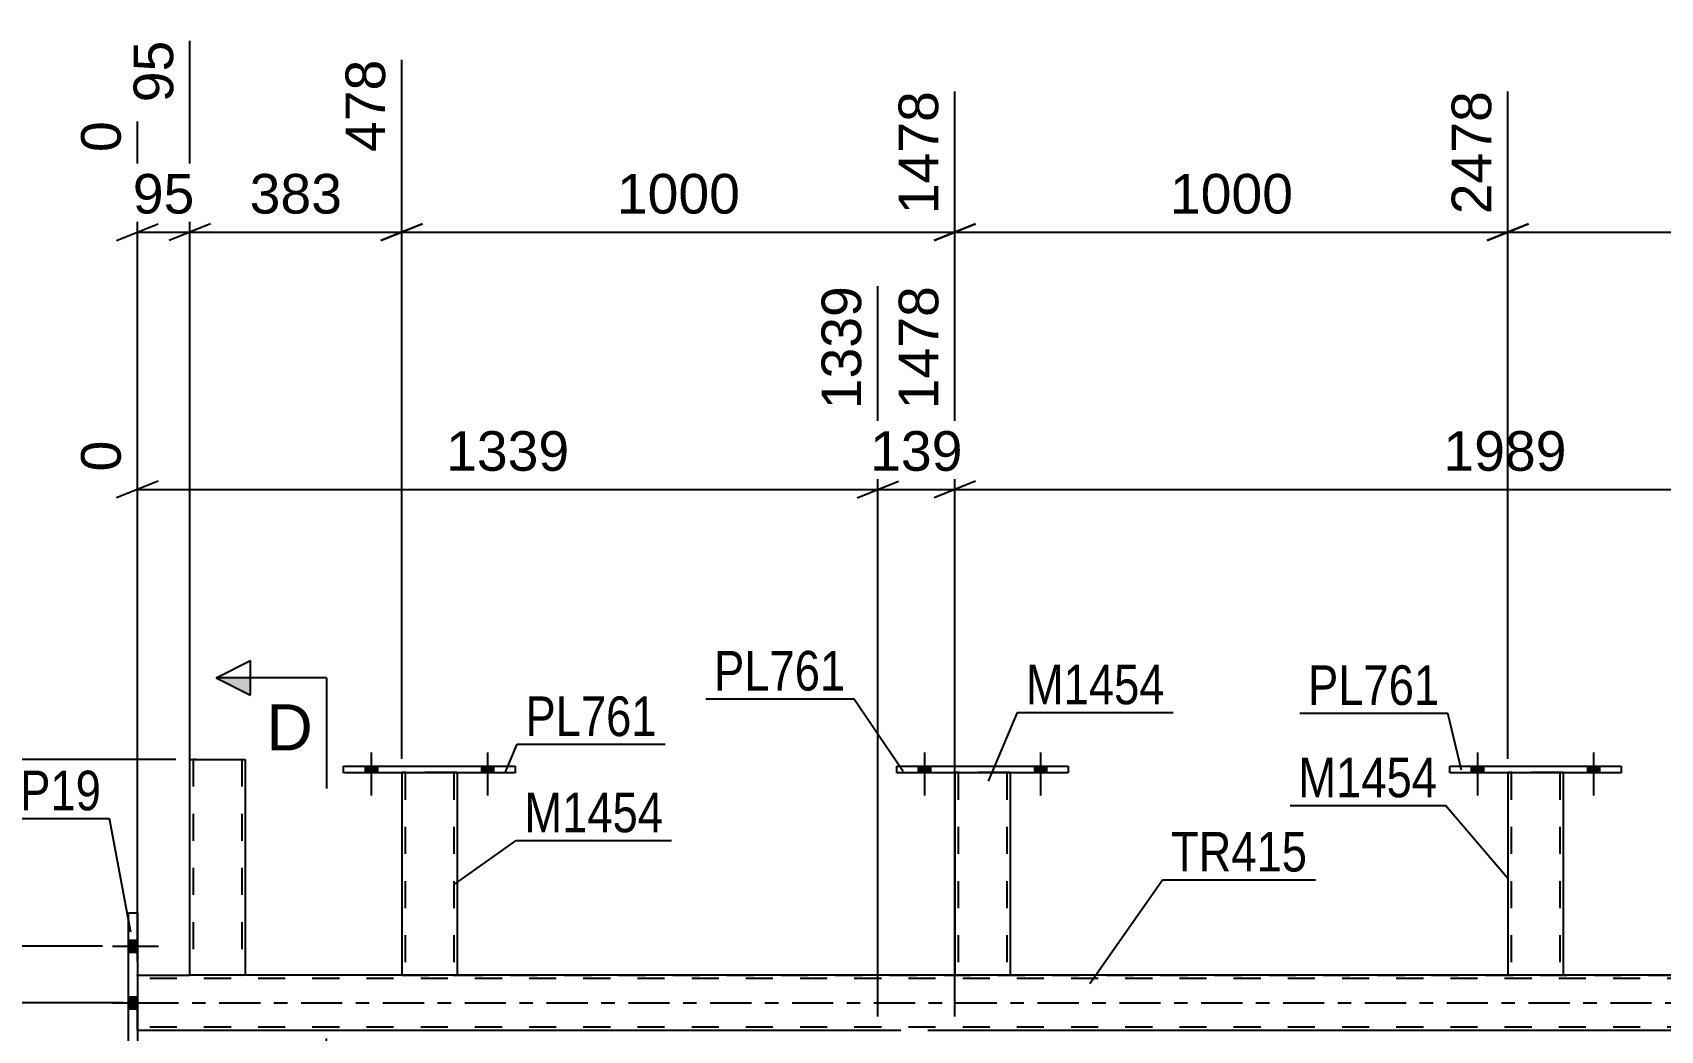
# Model space of a CAD drawing. Header units: millimetres. Extents: x 0 to 841, y 0 to 594.
# Drawn here: x 59.9 to 177.7, y 427.5 to 499.7 of the extents above; entities that cross this region are included whole.
import ezdxf

# ---------------------------------------------------------------- set-up
doc = ezdxf.new("R2010")
doc.units = ezdxf.units.MM
doc.linetypes.add('DXK_LINE_DOT2', pattern=[3.9198, 1.9599, -1.9599])
doc.linetypes.add('DXK_LINE_DOT3', pattern=[5.9187, 2.979, -0.9799, 0.9799, -0.9799])
doc.styles.add('Arial', font='ARIAL.TTF', dxfattribs={"height": 0.2})
doc.styles.add('Arial Narrow', font='ARIALN.TTF', dxfattribs={"height": 0.2})

# ---------------------------------------------------------------- blocks, each defined once
blk = doc.blocks.new('Part-717034435-4118 - 3633')
at = {"color": 2, "linetype": 'Continuous'}
for p, q in [((82.44, 446.14), (82.44, 446.62)), ((82.44, 446.62), (94.84, 446.62)), ((94.84, 446.62), (94.84, 446.14)), ((94.84, 446.14), (82.44, 446.14))]:
    blk.add_line(p, q, dxfattribs=at)
blk = doc.blocks.new('Part-717034435-3926 - 3633')
at = {"color": 2, "linetype": 'Continuous'}
for p, q in [((67.52, 431.5), (71.31, 431.5)), ((86.64, 431.5), (75.31, 431.5)), ((126.64, 431.5), (90.64, 431.5)), ((166.64, 431.5), (130.64, 431.5)), ((206.64, 431.5), (170.64, 431.5)), ((121.07, 427.5), (67.52, 427.5)), ((206.21, 427.5), (126.65, 427.5))]:
    blk.add_line(p, q, dxfattribs=at)
at = {"color": 7, "linetype": 'DXK_LINE_DOT2'}
for p, q in [((67.52, 427.5), (67.52, 431.5)), ((752.42, 431.26), (67.52, 431.26)), ((75.31, 431.5), (71.31, 431.5)), ((86.64, 431.5), (752.42, 431.5)), ((90.64, 431.5), (86.64, 431.5)), ((126.68, 431.5), (126.64, 431.5)), ((130.64, 431.5), (126.68, 431.5)), ((170.64, 431.5), (166.64, 431.5)), ((752.42, 427.74), (67.52, 427.74)), ((126.65, 427.5), (121.07, 427.5))]:
    blk.add_line(p, q, dxfattribs=at)
at = {"color": 7, "linetype": 'DXK_LINE_DOT3'}
blk.add_line((67.52, 429.5), (752.42, 429.5), dxfattribs=at)
blk = doc.blocks.new('Bolt-717034435-3806 - 3633')
at = {"linetype": 'Continuous'}
for points in [[(67.52, 433.16), (67.52, 434.04), (66.88, 434.04), (66.88, 433.16)], [(67.52, 433.16), (67.52, 434.04), (66.88, 434.04), (66.88, 433.16)], [(67.52, 433.16), (67.52, 434.04), (66.88, 434.04), (66.88, 433.16)], [(67.52, 429.06), (67.52, 429.94), (66.88, 429.94), (66.88, 429.06)], [(67.52, 429.06), (67.52, 429.94), (66.88, 429.94), (66.88, 429.06)], [(67.52, 424.96), (67.52, 425.84), (66.88, 425.84), (66.88, 424.96)], [(67.52, 424.96), (67.52, 425.84), (66.88, 425.84), (66.88, 424.96)], [(67.52, 424.96), (67.52, 425.84), (66.88, 425.84), (66.88, 424.96)]]:
    blk.add_hatch(color=1, dxfattribs=at).paths.add_polyline_path(points)
at = {"color": 1, "linetype": 'Continuous'}
for p, q in [((65.72, 433.6), (69.04, 433.6)), ((65.72, 433.6), (69.04, 433.6)), ((65.72, 433.6), (69.04, 433.6)), ((66.88, 434.04), (67.52, 434.04)), ((66.88, 434.04), (67.52, 434.04)), ((66.88, 434.04), (67.52, 434.04)), ((66.88, 433.16), (67.52, 433.16)), ((66.88, 433.16), (67.52, 433.16)), ((66.88, 433.16), (67.52, 433.16)), ((66.88, 429.94), (67.52, 429.94)), ((66.88, 429.94), (67.52, 429.94)), ((65.72, 429.5), (69.04, 429.5)), ((65.72, 429.5), (69.04, 429.5)), ((66.88, 429.06), (67.52, 429.06)), ((66.88, 429.06), (67.52, 429.06)), ((65.72, 425.4), (69.04, 425.4)), ((65.72, 425.4), (69.04, 425.4)), ((65.72, 425.4), (69.04, 425.4)), ((66.88, 425.84), (67.52, 425.84)), ((66.88, 425.84), (67.52, 425.84)), ((66.88, 425.84), (67.52, 425.84)), ((66.88, 424.96), (67.52, 424.96)), ((66.88, 424.96), (67.52, 424.96)), ((66.88, 424.96), (67.52, 424.96))]:
    blk.add_line(p, q, dxfattribs=at)
blk = doc.blocks.new('Part-717034435-4103 - 3633')
at = {"color": 7, "linetype": 'DXK_LINE_DOT2'}
for p, q in [((126.64, 446.15), (126.64, 446.15)), ((126.64, 446.15), (126.64, 446.14)), ((126.64, 446.14), (126.64, 446.15)), ((126.68, 446.15), (126.64, 446.15)), ((126.64, 446.15), (126.68, 446.15)), ((126.78, 446.15), (126.68, 446.15)), ((126.68, 446.15), (126.78, 446.15)), ((126.94, 446.15), (126.78, 446.15)), ((126.78, 446.15), (126.94, 446.15)), ((126.88, 446.15), (126.88, 446.15)), ((126.88, 446.15), (126.88, 431.5)), ((126.9, 446.15), (126.88, 446.15)), ((126.88, 446.15), (126.9, 446.15)), ((126.95, 446.15), (126.9, 446.15)), ((126.9, 446.15), (126.95, 446.15)), ((130.35, 446.15), (126.94, 446.15)), ((130.35, 446.15), (126.94, 446.15)), ((130.26, 446.15), (126.95, 446.15)), ((126.95, 446.15), (127.03, 446.15)), ((130.33, 446.15), (127.03, 446.15)), ((130.33, 446.15), (130.26, 446.15)), ((130.39, 446.15), (130.33, 446.15)), ((130.33, 446.15), (130.39, 446.15)), ((130.35, 446.15), (130.5, 446.15)), ((130.5, 446.15), (130.35, 446.15)), ((130.4, 446.15), (130.39, 446.15)), ((130.39, 446.15), (130.4, 446.15)), ((130.4, 446.15), (130.4, 446.15)), ((130.4, 446.15), (130.4, 431.5)), ((130.5, 446.15), (130.61, 446.15)), ((130.61, 446.15), (130.5, 446.15)), ((130.61, 446.15), (130.64, 446.15)), ((130.64, 446.15), (130.61, 446.15)), ((130.64, 446.15), (130.64, 446.15)), ((130.64, 446.15), (130.64, 446.14)), ((130.64, 446.14), (130.64, 446.15)), ((126.64, 431.5), (126.68, 431.5)), ((126.68, 431.5), (126.78, 431.5)), ((126.78, 431.5), (126.94, 431.5)), ((126.9, 431.5), (126.88, 431.5)), ((126.88, 431.5), (126.9, 431.5)), ((126.95, 431.5), (126.9, 431.5)), ((126.9, 431.5), (126.95, 431.5)), ((130.35, 431.5), (126.94, 431.5)), ((130.26, 431.5), (126.95, 431.5)), ((126.95, 431.5), (127.03, 431.5)), ((130.33, 431.5), (127.03, 431.5)), ((130.33, 431.5), (130.26, 431.5)), ((130.39, 431.5), (130.33, 431.5)), ((130.33, 431.5), (130.39, 431.5)), ((130.35, 431.5), (130.5, 431.5)), ((130.4, 431.5), (130.39, 431.5)), ((130.39, 431.5), (130.4, 431.5)), ((130.5, 431.5), (130.61, 431.5)), ((130.61, 431.5), (130.64, 431.5))]:
    blk.add_line(p, q, dxfattribs=at)
at = {"color": 2, "linetype": 'Continuous'}
for p, q in [((126.64, 446.14), (126.64, 431.5)), ((130.64, 446.14), (130.64, 431.5)), ((126.68, 431.5), (126.64, 431.5)), ((126.78, 431.5), (126.68, 431.5)), ((126.94, 431.5), (126.78, 431.5)), ((130.35, 431.5), (126.94, 431.5)), ((130.5, 431.5), (130.35, 431.5)), ((130.61, 431.5), (130.5, 431.5)), ((130.64, 431.5), (130.61, 431.5))]:
    blk.add_line(p, q, dxfattribs=at)
blk = doc.blocks.new('Part-717034435-4157 - 3633')
at = {"color": 2, "linetype": 'Continuous'}
for p, q in [((162.44, 446.14), (162.44, 446.62)), ((162.44, 446.62), (174.84, 446.62)), ((174.84, 446.62), (174.84, 446.14)), ((174.84, 446.14), (162.44, 446.14))]:
    blk.add_line(p, q, dxfattribs=at)
blk = doc.blocks.new('Bolt-717034435-4147 - 3633')
at = {"linetype": 'Continuous'}
for points in [[(84, 446.14), (84.88, 446.14), (84.88, 446.62), (84, 446.62)], [(92.4, 446.14), (93.28, 446.14), (93.28, 446.62), (92.4, 446.62)]]:
    blk.add_hatch(color=1, dxfattribs=at).paths.add_polyline_path(points)
at = {"color": 1, "linetype": 'Continuous'}
for p, q in [((84.44, 447.62), (84.44, 444.5)), ((92.84, 447.62), (92.84, 444.5)), ((84, 446.62), (84, 446.14)), ((84.88, 446.62), (84.88, 446.14)), ((92.4, 446.62), (92.4, 446.14)), ((93.28, 446.62), (93.28, 446.14))]:
    blk.add_line(p, q, dxfattribs=at)
blk = doc.blocks.new('Part-717034435-3886 - 3633')
at = {"color": 2, "linetype": 'Continuous'}
for p, q in [((66.88, 436), (67.52, 436)), ((66.88, 423), (66.88, 436)), ((67.52, 436), (67.52, 423)), ((67.52, 423), (66.88, 423))]:
    blk.add_line(p, q, dxfattribs=at)
blk = doc.blocks.new('Bolt-717034435-4159 - 3633')
at = {"linetype": 'Continuous'}
for points in [[(164, 446.14), (164.88, 446.14), (164.88, 446.62), (164, 446.62)], [(172.4, 446.14), (173.28, 446.14), (173.28, 446.62), (172.4, 446.62)]]:
    blk.add_hatch(color=1, dxfattribs=at).paths.add_polyline_path(points)
at = {"color": 1, "linetype": 'Continuous'}
for p, q in [((164.44, 447.62), (164.44, 444.5)), ((172.84, 447.62), (172.84, 444.5)), ((164, 446.62), (164, 446.14)), ((164.88, 446.62), (164.88, 446.14)), ((172.4, 446.62), (172.4, 446.14)), ((173.28, 446.62), (173.28, 446.14))]:
    blk.add_line(p, q, dxfattribs=at)
blk = doc.blocks.new('Part-717034435-4119 - 3633')
at = {"color": 2, "linetype": 'Continuous'}
for p, q in [((71.31, 431.5), (71.31, 447.1)), ((71.31, 447.1), (71.35, 447.1)), ((71.35, 447.1), (71.45, 447.1)), ((71.45, 447.1), (71.79, 447.1)), ((71.79, 447.1), (75.31, 447.1)), ((75.31, 447.1), (75.31, 431.5)), ((71.79, 431.5), (71.31, 431.5)), ((75.01, 431.5), (71.79, 431.5)), ((75.27, 431.5), (75.01, 431.5)), ((75.31, 431.5), (75.27, 431.5))]:
    blk.add_line(p, q, dxfattribs=at)
at = {"color": 7, "linetype": 'DXK_LINE_DOT2'}
for p, q in [((71.45, 447.1), (71.57, 447.1)), ((71.55, 447.1), (71.55, 431.5)), ((71.57, 447.1), (71.55, 447.1)), ((71.55, 447.1), (71.57, 447.1)), ((71.61, 447.1), (71.57, 447.1)), ((71.57, 447.1), (71.61, 447.1)), ((71.79, 447.1), (71.61, 447.1)), ((71.61, 447.1), (71.62, 447.1)), ((75, 447.1), (75.01, 447.1)), ((75.01, 447.1), (75.05, 447.1)), ((75.05, 447.1), (75.07, 447.1)), ((75.07, 447.1), (75.07, 431.5)), ((75.17, 431.5), (75.01, 431.5)), ((75.05, 431.5), (75.07, 431.5))]:
    blk.add_line(p, q, dxfattribs=at)
blk = doc.blocks.new('Part-717034435-4108 - 3633')
at = {"color": 2, "linetype": 'Continuous'}
for p, q in [((122.44, 446.14), (122.44, 446.62)), ((122.44, 446.62), (134.84, 446.62)), ((134.84, 446.62), (134.84, 446.14)), ((134.84, 446.14), (122.44, 446.14))]:
    blk.add_line(p, q, dxfattribs=at)
blk = doc.blocks.new('Part-717034435-4113 - 3633')
at = {"color": 7, "linetype": 'DXK_LINE_DOT2'}
for p, q in [((86.64, 446.15), (86.64, 446.15)), ((86.64, 446.15), (86.64, 446.14)), ((86.64, 446.14), (86.64, 446.15)), ((86.68, 446.15), (86.64, 446.15)), ((86.64, 446.15), (86.68, 446.15)), ((86.78, 446.15), (86.68, 446.15)), ((86.68, 446.15), (86.78, 446.15)), ((86.9, 446.15), (86.78, 446.15)), ((86.78, 446.15), (86.94, 446.15)), ((86.88, 446.15), (86.88, 446.15)), ((86.88, 446.15), (86.88, 431.5)), ((86.9, 446.15), (86.88, 446.15)), ((86.88, 446.15), (86.9, 446.15)), ((90.35, 446.15), (86.9, 446.15)), ((86.95, 446.15), (86.9, 446.15)), ((86.9, 446.15), (86.95, 446.15)), ((90.35, 446.15), (86.94, 446.15)), ((90.26, 446.15), (86.95, 446.15)), ((86.95, 446.15), (87.03, 446.15)), ((90.33, 446.15), (87.03, 446.15)), ((90.33, 446.15), (90.26, 446.15)), ((90.38, 446.15), (90.33, 446.15)), ((90.33, 446.15), (90.38, 446.15)), ((90.35, 446.15), (90.5, 446.15)), ((90.5, 446.15), (90.35, 446.15)), ((90.4, 446.15), (90.38, 446.15)), ((90.38, 446.15), (90.4, 446.15)), ((90.4, 446.15), (90.4, 446.15)), ((90.4, 446.15), (90.4, 431.5)), ((90.5, 446.15), (90.61, 446.15)), ((90.61, 446.15), (90.5, 446.15)), ((90.61, 446.15), (90.64, 446.15)), ((90.64, 446.15), (90.61, 446.15)), ((90.64, 446.15), (90.64, 446.15)), ((90.64, 446.15), (90.64, 446.14)), ((90.64, 446.14), (90.64, 446.15)), ((86.64, 431.5), (86.68, 431.5)), ((86.68, 431.5), (86.78, 431.5)), ((86.78, 431.5), (86.94, 431.5)), ((86.9, 431.5), (86.88, 431.5)), ((86.88, 431.5), (86.9, 431.5)), ((86.95, 431.5), (86.9, 431.5)), ((86.9, 431.5), (86.95, 431.5)), ((90.35, 431.5), (86.94, 431.5)), ((90.26, 431.5), (86.95, 431.5)), ((86.95, 431.5), (87.03, 431.5)), ((90.33, 431.5), (87.03, 431.5)), ((90.33, 431.5), (90.26, 431.5)), ((90.38, 431.5), (90.33, 431.5)), ((90.33, 431.5), (90.38, 431.5)), ((90.35, 431.5), (90.5, 431.5)), ((90.4, 431.5), (90.38, 431.5)), ((90.38, 431.5), (90.4, 431.5)), ((90.5, 431.5), (90.61, 431.5)), ((90.61, 431.5), (90.64, 431.5))]:
    blk.add_line(p, q, dxfattribs=at)
at = {"color": 2, "linetype": 'Continuous'}
for p, q in [((86.64, 446.14), (86.64, 431.5)), ((90.64, 446.14), (90.64, 431.5)), ((86.68, 431.5), (86.64, 431.5)), ((86.78, 431.5), (86.68, 431.5)), ((86.94, 431.5), (86.78, 431.5)), ((90.35, 431.5), (86.94, 431.5)), ((90.5, 431.5), (90.35, 431.5)), ((90.61, 431.5), (90.5, 431.5)), ((90.64, 431.5), (90.61, 431.5))]:
    blk.add_line(p, q, dxfattribs=at)
blk = doc.blocks.new('Bolt-717034435-4144 - 3633')
at = {"linetype": 'Continuous'}
for points in [[(124, 446.14), (124.88, 446.14), (124.88, 446.62), (124, 446.62)], [(132.4, 446.14), (133.28, 446.14), (133.28, 446.62), (132.4, 446.62)]]:
    blk.add_hatch(color=1, dxfattribs=at).paths.add_polyline_path(points)
at = {"color": 1, "linetype": 'Continuous'}
for p, q in [((124.44, 447.62), (124.44, 444.5)), ((132.84, 447.62), (132.84, 444.5)), ((124, 446.62), (124, 446.14)), ((124.88, 446.62), (124.88, 446.14)), ((132.4, 446.62), (132.4, 446.14)), ((133.28, 446.62), (133.28, 446.14))]:
    blk.add_line(p, q, dxfattribs=at)
blk = doc.blocks.new('Bolt-717034435-4145 - 3633')
at = {"linetype": 'Continuous'}
for points in [[(124, 446.14), (124.88, 446.14), (124.88, 446.62), (124, 446.62)], [(132.4, 446.14), (133.28, 446.14), (133.28, 446.62), (132.4, 446.62)]]:
    blk.add_hatch(color=1, dxfattribs=at).paths.add_polyline_path(points)
at = {"color": 1, "linetype": 'Continuous'}
for p, q in [((124.44, 447.62), (124.44, 444.5)), ((132.84, 447.62), (132.84, 444.5)), ((124, 446.62), (124, 446.14)), ((124.88, 446.62), (124.88, 446.14)), ((132.4, 446.62), (132.4, 446.14)), ((133.28, 446.62), (133.28, 446.14))]:
    blk.add_line(p, q, dxfattribs=at)
blk = doc.blocks.new('Bolt-717034435-4146 - 3633')
at = {"linetype": 'Continuous'}
for points in [[(84, 446.14), (84.88, 446.14), (84.88, 446.62), (84, 446.62)], [(92.4, 446.14), (93.28, 446.14), (93.28, 446.62), (92.4, 446.62)]]:
    blk.add_hatch(color=1, dxfattribs=at).paths.add_polyline_path(points)
at = {"color": 1, "linetype": 'Continuous'}
for p, q in [((84.44, 447.62), (84.44, 444.5)), ((92.84, 447.62), (92.84, 444.5)), ((84, 446.62), (84, 446.14)), ((84.88, 446.62), (84.88, 446.14)), ((92.4, 446.62), (92.4, 446.14)), ((93.28, 446.62), (93.28, 446.14))]:
    blk.add_line(p, q, dxfattribs=at)
blk = doc.blocks.new('Part-717034435-4152 - 3633')
at = {"color": 7, "linetype": 'DXK_LINE_DOT2'}
for p, q in [((166.64, 446.15), (166.64, 446.15)), ((166.64, 446.15), (166.64, 446.14)), ((166.64, 446.14), (166.64, 446.15)), ((166.68, 446.15), (166.64, 446.15)), ((166.64, 446.15), (166.68, 446.15)), ((166.78, 446.15), (166.68, 446.15)), ((166.68, 446.15), (166.78, 446.15)), ((166.94, 446.15), (166.78, 446.15)), ((166.78, 446.15), (166.94, 446.15)), ((166.88, 446.15), (166.88, 446.15)), ((166.88, 446.15), (166.88, 431.5)), ((166.9, 446.15), (166.88, 446.15)), ((166.88, 446.15), (166.9, 446.15)), ((166.95, 446.15), (166.9, 446.15)), ((166.9, 446.15), (166.95, 446.15)), ((170.35, 446.15), (166.94, 446.15)), ((170.35, 446.15), (166.94, 446.15)), ((170.26, 446.15), (166.95, 446.15)), ((166.95, 446.15), (167.03, 446.15)), ((170.33, 446.15), (167.03, 446.15)), ((170.33, 446.15), (170.26, 446.15)), ((170.39, 446.15), (170.33, 446.15)), ((170.33, 446.15), (170.39, 446.15)), ((170.35, 446.15), (170.5, 446.15)), ((170.5, 446.15), (170.35, 446.15)), ((170.4, 446.15), (170.39, 446.15)), ((170.39, 446.15), (170.4, 446.15)), ((170.4, 446.15), (170.4, 446.15)), ((170.4, 446.15), (170.4, 431.5)), ((170.5, 446.15), (170.61, 446.15)), ((170.61, 446.15), (170.5, 446.15)), ((170.61, 446.15), (170.64, 446.15)), ((170.64, 446.15), (170.61, 446.15)), ((170.64, 446.15), (170.64, 446.15)), ((170.64, 446.15), (170.64, 446.14)), ((170.64, 446.14), (170.64, 446.15)), ((166.64, 431.5), (166.68, 431.5)), ((166.68, 431.5), (166.78, 431.5)), ((166.78, 431.5), (166.94, 431.5)), ((166.9, 431.5), (166.88, 431.5)), ((166.88, 431.5), (166.9, 431.5)), ((166.95, 431.5), (166.9, 431.5)), ((166.9, 431.5), (166.95, 431.5)), ((170.35, 431.5), (166.94, 431.5)), ((170.26, 431.5), (166.95, 431.5)), ((166.95, 431.5), (167.03, 431.5)), ((170.33, 431.5), (167.03, 431.5)), ((170.33, 431.5), (170.26, 431.5)), ((170.39, 431.5), (170.33, 431.5)), ((170.33, 431.5), (170.39, 431.5)), ((170.35, 431.5), (170.5, 431.5)), ((170.4, 431.5), (170.39, 431.5)), ((170.39, 431.5), (170.4, 431.5)), ((170.5, 431.5), (170.61, 431.5)), ((170.61, 431.5), (170.64, 431.5))]:
    blk.add_line(p, q, dxfattribs=at)
at = {"color": 2, "linetype": 'Continuous'}
for p, q in [((166.64, 446.14), (166.64, 431.5)), ((170.64, 446.14), (170.64, 431.5)), ((166.68, 431.5), (166.64, 431.5)), ((166.78, 431.5), (166.68, 431.5)), ((166.94, 431.5), (166.78, 431.5)), ((170.35, 431.5), (166.94, 431.5)), ((170.5, 431.5), (170.35, 431.5)), ((170.61, 431.5), (170.5, 431.5)), ((170.64, 431.5), (170.61, 431.5))]:
    blk.add_line(p, q, dxfattribs=at)
blk = doc.blocks.new('Bolt-717034435-4158 - 3633')
at = {"linetype": 'Continuous'}
for points in [[(164, 446.14), (164.88, 446.14), (164.88, 446.62), (164, 446.62)], [(172.4, 446.14), (173.28, 446.14), (173.28, 446.62), (172.4, 446.62)]]:
    blk.add_hatch(color=1, dxfattribs=at).paths.add_polyline_path(points)
at = {"color": 1, "linetype": 'Continuous'}
for p, q in [((164.44, 447.62), (164.44, 444.5)), ((172.84, 447.62), (172.84, 444.5)), ((164, 446.62), (164, 446.14)), ((164.88, 446.62), (164.88, 446.14)), ((172.4, 446.62), (172.4, 446.14)), ((173.28, 446.62), (173.28, 446.14))]:
    blk.add_line(p, q, dxfattribs=at)
blk = doc.blocks.new('StraightDimension-717034435-5425 - 3633')
at = {"color": 7, "linetype": 'Continuous'}
for p, q in [((51.32, 433.6), (51.32, 441.33)), ((51.32, 433.6), (51.32, 441.33)), ((50.72, 435.1), (51.92, 432.1)), ((65, 433.6), (48.47, 433.6)), ((51.32, 429.5), (51.32, 433.6)), ((51.92, 428), (50.72, 431)), ((66.52, 429.5), (48.47, 429.5))]:
    blk.add_line(p, q, dxfattribs=at)
at = {"color": 0}
blk.add_wipeout([(50.57, 440.81), (46.37, 440.81), (46.37, 434.13), (50.57, 434.13)], dxfattribs=at)
at = {"color": 3, "style": 'Arial Narrow'}
blk.add_text('103', height=2.863, rotation=90.0002, dxfattribs=at).set_placement((49.97, 434.73))
blk = doc.blocks.new('StraightDimension-717034435-4882 - 3633')
at = {"color": 7, "linetype": 'Continuous'}
for p, q in [((121.07, 428.5), (121.07, 481.34)), ((67.52, 432.5), (67.52, 470.17)), ((69.02, 467.24), (66.02, 466.04)), ((67.52, 466.64), (121.07, 466.64)), ((119.57, 466.04), (122.57, 467.24))]:
    blk.add_line(p, q, dxfattribs=at)
at = {"color": 0, "linetype": 'Continuous'}
blk.add_wipeout([(120.47, 481.94), (116.27, 481.94), (116.27, 471.84), (120.47, 471.84)], dxfattribs=at)
at = {"color": 0}
blk.add_wipeout([(99.35, 467.39), (99.35, 471.59), (89.25, 471.59), (89.25, 467.39)], dxfattribs=at)
at = {"color": 3, "linetype": 'Continuous', "style": 'Arial'}
blk.add_text('1339', height=2.865, rotation=90.0002, dxfattribs=at).set_placement((119.87, 472.44))
at = {"color": 3, "style": 'Arial'}
blk.add_text('1339', height=2.865, dxfattribs=at).set_placement((89.85, 467.99))
at = {"color": 0, "linetype": 'Continuous'}
blk.add_wipeout([(66.92, 470.77), (62.72, 470.77), (62.72, 467.34), (66.92, 467.34)], dxfattribs=at)
at = {"color": 3, "linetype": 'Continuous', "style": 'Arial'}
blk.add_text('0', height=2.87, rotation=90.0002, dxfattribs=at).set_placement((66.32, 467.94))
blk = doc.blocks.new('StraightDimension-717034435-13274 - 3633')
at = {"color": 7, "linetype": 'Continuous'}
for p, q in [((86.64, 447.15), (86.64, 497.72)), ((126.64, 447.15), (126.64, 495.44)), ((88.14, 485.85), (85.14, 484.65)), ((86.64, 485.25), (126.64, 485.25)), ((125.14, 484.65), (128.14, 485.85))]:
    blk.add_line(p, q, dxfattribs=at)
at = {"color": 0}
blk.add_wipeout([(111.69, 486), (111.69, 490.2), (101.6, 490.2), (101.6, 486)], dxfattribs=at)
at = {"color": 3, "style": 'Arial'}
blk.add_text('1000', height=2.865, dxfattribs=at).set_placement((102.2, 486.6))
at = {"color": 0, "linetype": 'Continuous'}
blk.add_wipeout([(126.04, 496.04), (121.84, 496.04), (121.84, 485.95), (126.04, 485.95)], dxfattribs=at)
at = {"color": 3, "linetype": 'Continuous', "style": 'Arial'}
blk.add_text('1478', height=2.865, rotation=90.0002, dxfattribs=at).set_placement((125.44, 486.55))
blk = doc.blocks.new('StraightDimension-717034435-4914 - 3633')
at = {"color": 7, "linetype": 'Continuous'}
for p, q in [((126.65, 428.5), (126.65, 481.34)), ((206.21, 428.5), (206.21, 481.34)), ((128.15, 467.24), (125.15, 466.04)), ((126.65, 466.64), (206.21, 466.64)), ((204.71, 466.04), (207.71, 467.24))]:
    blk.add_line(p, q, dxfattribs=at)
at = {"color": 0, "linetype": 'Continuous'}
blk.add_wipeout([(205.61, 481.94), (201.41, 481.94), (201.41, 471.84), (205.61, 471.84)], dxfattribs=at)
at = {"color": 0}
blk.add_wipeout([(171.47, 467.39), (171.47, 471.59), (161.38, 471.59), (161.38, 467.39)], dxfattribs=at)
at = {"color": 3, "linetype": 'Continuous', "style": 'Arial'}
blk.add_text('3467', height=2.865, rotation=90.0002, dxfattribs=at).set_placement((205.01, 472.44))
at = {"color": 3, "style": 'Arial'}
blk.add_text('1989', height=2.865, dxfattribs=at).set_placement((161.98, 467.99))
blk = doc.blocks.new('StraightDimension-717034435-13273 - 3633')
at = {"color": 7, "linetype": 'Continuous'}
for p, q in [((126.64, 447.15), (126.64, 495.44)), ((166.64, 447.14), (166.64, 495.44)), ((128.14, 485.85), (125.14, 484.65)), ((126.64, 485.25), (166.64, 485.25)), ((165.14, 484.65), (168.14, 485.85))]:
    blk.add_line(p, q, dxfattribs=at)
at = {"color": 0}
blk.add_wipeout([(151.69, 486), (151.69, 490.2), (141.6, 490.2), (141.6, 486)], dxfattribs=at)
at = {"color": 3, "style": 'Arial'}
blk.add_text('1000', height=2.865, dxfattribs=at).set_placement((142.2, 486.6))
at = {"color": 0, "linetype": 'Continuous'}
blk.add_wipeout([(166.04, 496.04), (161.84, 496.04), (161.84, 485.95), (166.04, 485.95)], dxfattribs=at)
at = {"color": 3, "linetype": 'Continuous', "style": 'Arial'}
blk.add_text('2478', height=2.865, rotation=90.0002, dxfattribs=at).set_placement((165.44, 486.55))
blk = doc.blocks.new('StraightDimension-717034435-5401 - 3633')
at = {"color": 7, "linetype": 'Continuous'}
for p, q in [((27.35, 428), (26.15, 431)), ((65.88, 429.5), (23.9, 429.5)), ((26.75, 303.64), (26.75, 429.5)), ((26.15, 305.14), (27.35, 302.14)), ((47.78, 303.64), (23.9, 303.64))]:
    blk.add_line(p, q, dxfattribs=at)
at = {"color": 0}
blk.add_wipeout([(26, 370.83), (21.8, 370.83), (21.8, 362.31), (26, 362.31)], dxfattribs=at)
at = {"color": 3, "style": 'Arial Narrow'}
blk.add_text('3146', height=2.863, rotation=90.0002, dxfattribs=at).set_placement((25.4, 362.91))
blk = doc.blocks.new('StraightDimension-717034435-4894 - 3633')
at = {"color": 7, "linetype": 'Continuous'}
for p, q in [((121.07, 428.5), (121.07, 481.34)), ((126.65, 428.5), (126.65, 481.34)), ((119.57, 466.04), (122.57, 467.24)), ((121.07, 466.64), (126.65, 466.64)), ((128.15, 467.24), (125.15, 466.04))]:
    blk.add_line(p, q, dxfattribs=at)
at = {"color": 0}
blk.add_wipeout([(127.8, 467.39), (127.8, 471.59), (119.92, 471.59), (119.92, 467.39)], dxfattribs=at)
at = {"color": 3, "style": 'Arial'}
blk.add_text('139', height=2.865, dxfattribs=at).set_placement((120.52, 467.99))
at = {"color": 0, "linetype": 'Continuous'}
blk.add_wipeout([(126.05, 481.94), (121.85, 481.94), (121.85, 471.84), (126.05, 471.84)], dxfattribs=at)
at = {"color": 3, "linetype": 'Continuous', "style": 'Arial'}
blk.add_text('1478', height=2.865, rotation=90.0002, dxfattribs=at).set_placement((125.45, 472.44))
blk = doc.blocks.new('StraightDimension-717034435-5387 - 3633')
at = {"color": 7, "linetype": 'Continuous'}
blk.add_line((70.31, 447.1), (12.55, 447.1), dxfattribs=at)
blk = doc.blocks.new('StraightDimension-717034435-5416 - 3633')
at = {"color": 7, "linetype": 'Continuous'}
for p, q in [((50.72, 431), (51.92, 428)), ((66.52, 429.5), (48.47, 429.5)), ((51.32, 425.4), (51.32, 429.5)), ((51.92, 423.9), (50.72, 426.9)), ((64.95, 425.4), (48.47, 425.4)), ((51.32, 425.4), (51.32, 417.67)), ((51.32, 425.4), (51.32, 417.67))]:
    blk.add_line(p, q, dxfattribs=at)
at = {"color": 0}
blk.add_wipeout([(50.57, 424.88), (46.37, 424.88), (46.37, 418.19), (50.57, 418.19)], dxfattribs=at)
at = {"color": 3, "style": 'Arial Narrow'}
blk.add_text('103', height=2.863, rotation=90.0002, dxfattribs=at).set_placement((49.97, 418.79))
blk = doc.blocks.new('StraightDimension-717034435-13272 - 3633')
at = {"color": 7, "linetype": 'Continuous'}
for p, q in [((166.64, 447.14), (166.64, 495.44)), ((206.64, 447.15), (206.64, 495.44)), ((168.14, 485.85), (165.14, 484.65)), ((166.64, 485.25), (206.64, 485.25)), ((205.14, 484.65), (208.14, 485.85))]:
    blk.add_line(p, q, dxfattribs=at)
at = {"color": 0}
blk.add_wipeout([(191.69, 486), (191.69, 490.2), (181.6, 490.2), (181.6, 486)], dxfattribs=at)
at = {"color": 3, "style": 'Arial'}
blk.add_text('1000', height=2.865, dxfattribs=at).set_placement((182.2, 486.6))
at = {"color": 0, "linetype": 'Continuous'}
blk.add_wipeout([(206.04, 496.04), (201.84, 496.04), (201.84, 485.95), (206.04, 485.95)], dxfattribs=at)
at = {"color": 3, "linetype": 'Continuous', "style": 'Arial'}
blk.add_text('3478', height=2.865, rotation=90.0002, dxfattribs=at).set_placement((205.44, 486.55))
blk = doc.blocks.new('StraightDimension-717034435-13275 - 3633')
at = {"color": 7, "linetype": 'Continuous'}
for p, q in [((71.31, 440.79), (71.31, 499.09)), ((86.64, 447.15), (86.64, 497.72)), ((72.81, 485.85), (69.81, 484.65)), ((71.31, 485.25), (86.64, 485.25)), ((85.14, 484.65), (88.14, 485.85))]:
    blk.add_line(p, q, dxfattribs=at)
at = {"color": 0}
blk.add_wipeout([(82.91, 486), (82.91, 490.2), (75.04, 490.2), (75.04, 486)], dxfattribs=at)
at = {"color": 3, "style": 'Arial'}
blk.add_text('383', height=2.865, dxfattribs=at).set_placement((75.64, 486.6))
at = {"color": 0, "linetype": 'Continuous'}
blk.add_wipeout([(86.04, 498.32), (81.84, 498.32), (81.84, 490.45), (86.04, 490.45)], dxfattribs=at)
at = {"color": 3, "linetype": 'Continuous', "style": 'Arial'}
blk.add_text('478', height=2.865, rotation=90.0002, dxfattribs=at).set_placement((85.44, 491.05))
blk = doc.blocks.new('StraightDimension-717034435-13276 - 3633')
at = {"color": 7, "linetype": 'Continuous'}
for p, q in [((71.31, 440.79), (71.31, 499.09)), ((67.52, 432.5), (67.52, 493.27)), ((66.02, 484.65), (69.02, 485.85)), ((67.52, 485.25), (71.31, 485.25)), ((72.81, 485.85), (69.81, 484.65))]:
    blk.add_line(p, q, dxfattribs=at)
at = {"color": 0, "linetype": 'Continuous'}
blk.add_wipeout([(70.71, 499.69), (66.51, 499.69), (66.51, 494.05), (70.71, 494.05)], dxfattribs=at)
at = {"color": 3, "linetype": 'Continuous', "style": 'Arial'}
blk.add_text('95', height=2.865, rotation=90.0002, dxfattribs=at).set_placement((70.11, 494.65))
at = {"color": 0}
blk.add_wipeout([(72.24, 486), (72.24, 490.2), (66.59, 490.2), (66.59, 486)], dxfattribs=at)
at = {"color": 3, "style": 'Arial'}
blk.add_text('95', height=2.865, dxfattribs=at).set_placement((67.19, 486.6))
at = {"color": 0, "linetype": 'Continuous'}
blk.add_wipeout([(66.92, 493.87), (62.72, 493.87), (62.72, 490.45), (66.92, 490.45)], dxfattribs=at)
at = {"color": 3, "linetype": 'Continuous', "style": 'Arial'}
blk.add_text('0', height=2.87, rotation=90.0002, dxfattribs=at).set_placement((66.32, 491.05))
blk = doc.blocks.new('Mark-717034435-3882 - 3633')
at = {"color": 30, "linetype": 'Continuous'}
for p in [(56.26, 442.83), (67.05, 434.62)]:
    blk.add_line(p, (65.5, 442.83), dxfattribs=at)
at = {"color": 0}
blk.add_wipeout([(64.9, 443.43), (64.9, 446.43), (56.86, 446.43), (56.86, 443.43)], dxfattribs=at)
blk.add_wipeout([(64.9, 443.43), (64.9, 446.43), (56.86, 446.43), (56.86, 443.43)], dxfattribs=at)
at = {"color": 3, "style": 'Arial Narrow'}
blk.add_text('SP19', height=2.863, dxfattribs=at).set_placement((56.86, 443.43))
blk = doc.blocks.new('Mark-717034435-3922 - 3633')
at = {"color": 30, "linetype": 'Continuous'}
for p, q in [((136.4, 430.9), (141.67, 438.4)), ((141.67, 438.4), (152.73, 438.4))]:
    blk.add_line(p, q, dxfattribs=at)
at = {"color": 0}
blk.add_wipeout([(152.13, 439), (152.13, 442), (142.27, 442), (142.27, 439)], dxfattribs=at)
blk.add_wipeout([(152.13, 439), (152.13, 442), (142.27, 442), (142.27, 439)], dxfattribs=at)
at = {"color": 3, "style": 'Arial Narrow'}
blk.add_text('TR415', height=2.863, dxfattribs=at).set_placement((142.27, 439))
blk = doc.blocks.new('Mark-717034435-4099 - 3633')
at = {"color": 30, "linetype": 'Continuous'}
for p, q in [((129.07, 445.54), (131.18, 450.5)), ((131.18, 450.5), (142.43, 450.5))]:
    blk.add_line(p, q, dxfattribs=at)
at = {"color": 0}
blk.add_wipeout([(141.83, 451.1), (141.83, 454.1), (131.78, 454.1), (131.78, 451.1)], dxfattribs=at)
blk.add_wipeout([(141.83, 451.1), (141.83, 454.1), (131.78, 454.1), (131.78, 451.1)], dxfattribs=at)
at = {"color": 3, "style": 'Arial Narrow'}
blk.add_text('M1454', height=2.863, dxfattribs=at).set_placement((131.78, 451.1))
blk = doc.blocks.new('Mark-717034435-4104 - 3633')
at = {"color": 30, "linetype": 'Continuous'}
for p in [(108.63, 451.49), (122.91, 446.23)]:
    blk.add_line(p, (119.33, 451.49), dxfattribs=at)
at = {"color": 0}
blk.add_wipeout([(118.73, 452.09), (118.73, 455.09), (109.23, 455.09), (109.23, 452.09)], dxfattribs=at)
blk.add_wipeout([(118.73, 452.09), (118.73, 455.09), (109.23, 455.09), (109.23, 452.09)], dxfattribs=at)
at = {"color": 3, "style": 'Arial Narrow'}
blk.add_text('PL761', height=2.863, dxfattribs=at).set_placement((109.23, 452.09))
blk = doc.blocks.new('Mark-717034435-4109 - 3633')
at = {"color": 30, "linetype": 'Continuous'}
for p, q in [((90.43, 438.05), (94.91, 441.24)), ((94.91, 441.24), (106.16, 441.24))]:
    blk.add_line(p, q, dxfattribs=at)
at = {"color": 0}
blk.add_wipeout([(105.56, 441.84), (105.56, 444.84), (95.51, 444.84), (95.51, 441.84)], dxfattribs=at)
blk.add_wipeout([(105.56, 441.84), (105.56, 444.84), (95.51, 444.84), (95.51, 441.84)], dxfattribs=at)
at = {"color": 3, "style": 'Arial Narrow'}
blk.add_text('M1454', height=2.863, dxfattribs=at).set_placement((95.51, 441.84))
blk = doc.blocks.new('Mark-717034435-4114 - 3633')
at = {"color": 30, "linetype": 'Continuous'}
for p, q in [((94.13, 446.14), (94.99, 448.2)), ((94.99, 448.2), (105.69, 448.2))]:
    blk.add_line(p, q, dxfattribs=at)
at = {"color": 0}
blk.add_wipeout([(105.09, 448.8), (105.09, 451.8), (95.59, 451.8), (95.59, 448.8)], dxfattribs=at)
blk.add_wipeout([(105.09, 448.8), (105.09, 451.8), (95.59, 451.8), (95.59, 448.8)], dxfattribs=at)
at = {"color": 3, "style": 'Arial Narrow'}
blk.add_text('PL761', height=2.863, dxfattribs=at).set_placement((95.59, 448.8))
blk = doc.blocks.new('Mark-717034435-4148 - 3633')
at = {"color": 30, "linetype": 'Continuous'}
for p in [(150.89, 443.77), (166.64, 438.49)]:
    blk.add_line(p, (162.14, 443.77), dxfattribs=at)
at = {"color": 0}
blk.add_wipeout([(161.54, 444.37), (161.54, 447.37), (151.49, 447.37), (151.49, 444.37)], dxfattribs=at)
blk.add_wipeout([(161.54, 444.37), (161.54, 447.37), (151.49, 447.37), (151.49, 444.37)], dxfattribs=at)
at = {"color": 3, "style": 'Arial Narrow'}
blk.add_text('M1454', height=2.863, dxfattribs=at).set_placement((151.49, 444.37))
blk = doc.blocks.new('Mark-717034435-4153 - 3633')
at = {"color": 30, "linetype": 'Continuous'}
for p in [(151.59, 450.45), (163.28, 446.34)]:
    blk.add_line(p, (162.3, 450.45), dxfattribs=at)
at = {"color": 0}
blk.add_wipeout([(161.7, 451.05), (161.7, 454.05), (152.19, 454.05), (152.19, 451.05)], dxfattribs=at)
blk.add_wipeout([(161.7, 451.05), (161.7, 454.05), (152.19, 454.05), (152.19, 451.05)], dxfattribs=at)
at = {"color": 3, "style": 'Arial Narrow'}
blk.add_text('PL761', height=2.863, dxfattribs=at).set_placement((152.19, 451.05))
blk = doc.blocks.new('SectionMark-717034435-5468 - 3633')
at = {"linetype": 'Continuous'}
for points in [[(75.71, 453.01), (75.71, 451.76), (73.21, 453.01)], [(75.71, 420.16), (75.71, 418.91), (73.21, 418.91)]]:
    blk.add_hatch(color=6, dxfattribs=at).paths.add_polyline_path(points)
at = {"color": 6, "linetype": 'Continuous'}
for p, q in [((73.21, 453.01), (75.71, 454.26)), ((75.71, 451.76), (75.71, 454.26)), ((81.21, 453.01), (73.21, 453.01)), ((73.21, 453.01), (75.71, 451.76)), ((81.21, 453.01), (81.21, 445.01)), ((81.21, 418.91), (81.21, 426.91)), ((73.21, 418.91), (75.71, 420.16)), ((75.71, 420.16), (75.71, 417.66)), ((81.21, 418.91), (73.21, 418.91)), ((75.71, 417.66), (73.21, 418.91))]:
    blk.add_line(p, q, dxfattribs=at)
at = {"color": 0, "linetype": 'Continuous'}
for points in [[(80.21, 447.76), (80.21, 451.26), (76.84, 451.26), (76.84, 447.76)], [(80.21, 420.66), (80.21, 424.16), (76.84, 424.16), (76.84, 420.66)]]:
    blk.add_wipeout(points, dxfattribs=at)
at = {"color": 3, "linetype": 'Continuous', "style": 'Arial'}
for p in [(76.84, 447.76), (76.84, 420.66)]:
    blk.add_text('D', height=3.34, dxfattribs=at).set_placement(p)

msp = doc.modelspace()

# ---------------------------------------------------------------- block references
for name in ['Bolt-717034435-4147 - 3633', 'Bolt-717034435-4146 - 3633', 'Bolt-717034435-4144 - 3633', 'Bolt-717034435-4145 - 3633', 'Bolt-717034435-4159 - 3633', 'Bolt-717034435-4158 - 3633', 'Part-717034435-4119 - 3633', 'Part-717034435-4118 - 3633', 'Part-717034435-4108 - 3633', 'Part-717034435-4157 - 3633', 'Part-717034435-4113 - 3633', 'Part-717034435-4103 - 3633', 'Part-717034435-4152 - 3633', 'Part-717034435-3886 - 3633', 'Bolt-717034435-3806 - 3633', 'Part-717034435-3926 - 3633']:
    msp.add_blockref(name, (0, 0))

# ---------------------------------------------------------------- next in the draw order: block references
msp.add_blockref('StraightDimension-717034435-5425 - 3633', (0, 0))

# ---------------------------------------------------------------- next in the draw order: block references
msp.add_blockref('StraightDimension-717034435-4882 - 3633', (0, 0))

# ---------------------------------------------------------------- next in the draw order: block references
for name in ['StraightDimension-717034435-13274 - 3633', 'StraightDimension-717034435-5401 - 3633']:
    msp.add_blockref(name, (0, 0))

# ---------------------------------------------------------------- next in the draw order: block references
msp.add_blockref('StraightDimension-717034435-4914 - 3633', (0, 0))

# ---------------------------------------------------------------- next in the draw order: block references
msp.add_blockref('StraightDimension-717034435-13273 - 3633', (0, 0))

# ---------------------------------------------------------------- next in the draw order: block references
for name in ['StraightDimension-717034435-13272 - 3633', 'StraightDimension-717034435-4894 - 3633']:
    msp.add_blockref(name, (0, 0))

# ---------------------------------------------------------------- next in the draw order: block references
msp.add_blockref('StraightDimension-717034435-5387 - 3633', (0, 0))

# ---------------------------------------------------------------- next in the draw order: block references
for name in ['StraightDimension-717034435-13275 - 3633', 'Mark-717034435-4104 - 3633', 'Mark-717034435-4099 - 3633', 'Mark-717034435-4114 - 3633', 'Mark-717034435-4109 - 3633', 'Mark-717034435-3922 - 3633', 'StraightDimension-717034435-5416 - 3633']:
    msp.add_blockref(name, (0, 0))

# ---------------------------------------------------------------- next in the draw order: block references
for name in ['StraightDimension-717034435-13276 - 3633', 'Mark-717034435-4148 - 3633']:
    msp.add_blockref(name, (0, 0))

# ---------------------------------------------------------------- next in the draw order: block references
for name in ['SectionMark-717034435-5468 - 3633', 'Mark-717034435-4153 - 3633', 'Mark-717034435-3882 - 3633']:
    msp.add_blockref(name, (0, 0))

doc.saveas('drawing.dxf')
